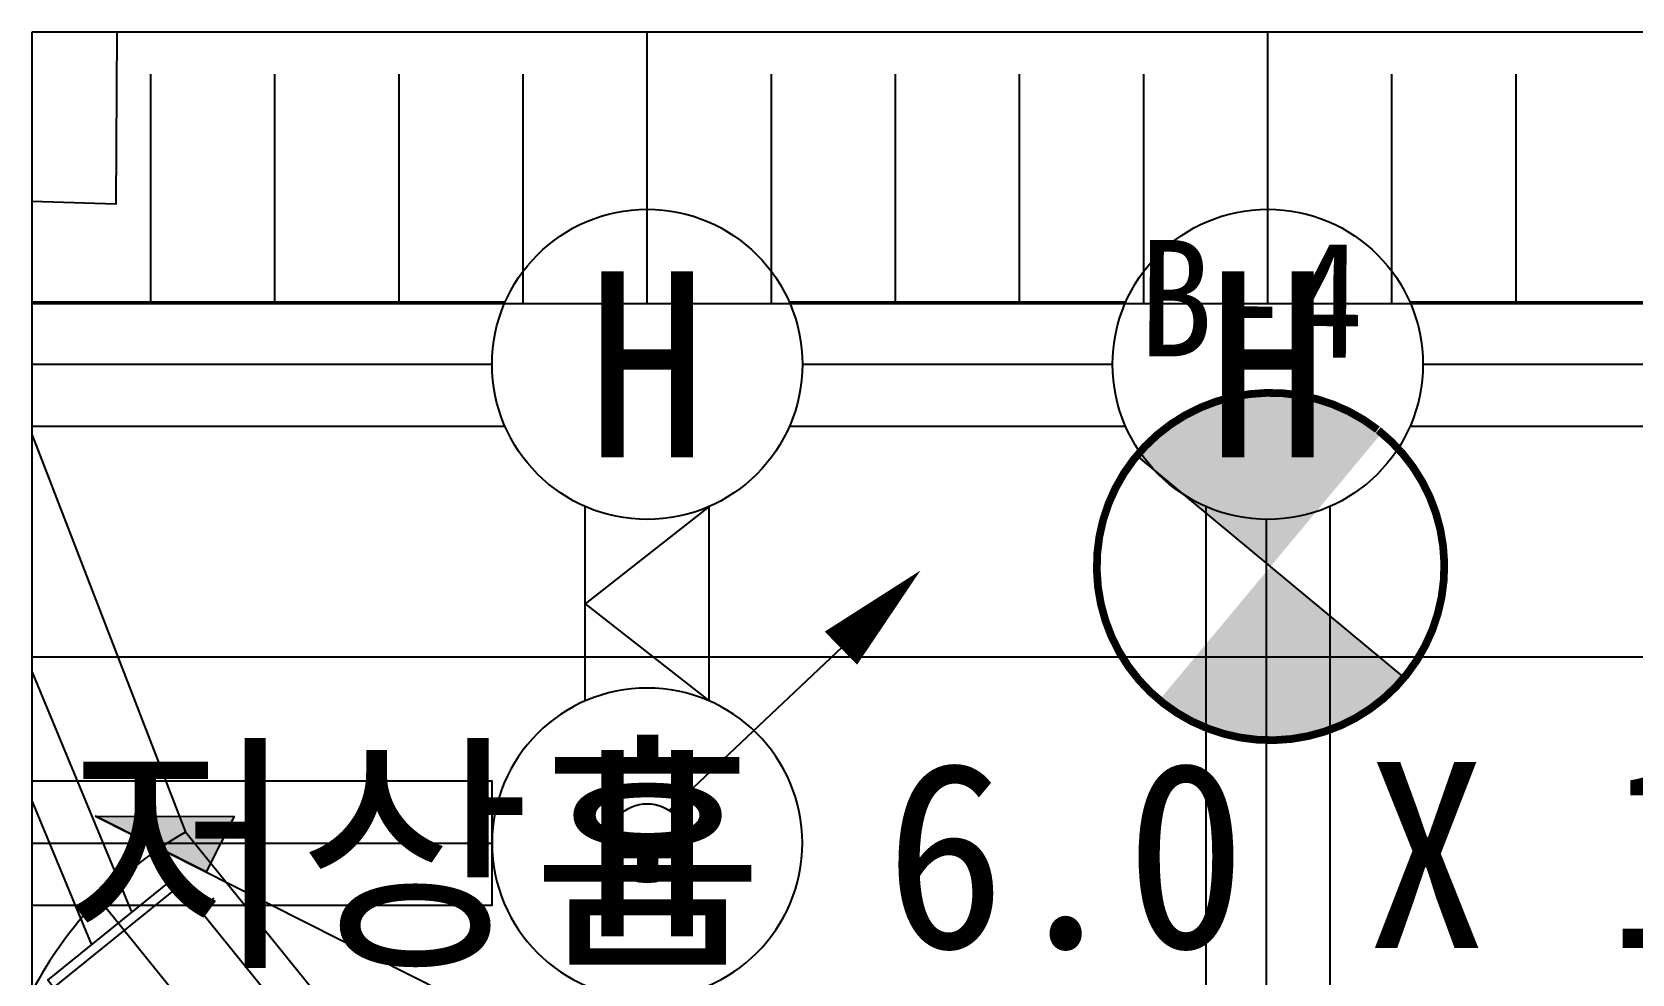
# Model space of a CAD drawing. Extents: x -8229 to 17635, y -14242 to -4883.
# Drawn here: x -8117 to -7258, y -5390 to -4883 of the extents above; entities that cross this region are included whole.
import ezdxf
from ezdxf.enums import TextEntityAlignment as Align

# ---------------------------------------------------------------- set-up
doc = ezdxf.new("R2010")
doc.units = 0
doc.header["$LTSCALE"] = 100
doc.header["$MEASUREMENT"] = 0
doc.linetypes.add('HIDDEN', pattern=[9.524999999999999, 6.35, -3.175])
doc.layers.get('0').update_dxf_attribs({"linetype": 'CONTINUOUS'})
for name, color, linetype in [('TE-SYMB', 4, 'CONTINUOUS'), ('TI-BASE', 253, 'CONTINUOUS'), ('TN-XXXX', 3, 'CONTINUOUS'), ('TT-BASE', 253, 'CONTINUOUS'), ('TT-MANH', 4, 'CONTINUOUS'), ('TZ-CABL', 4, 'CONTINUOUS')]:
    doc.layers.add(name, color=color, linetype=linetype)
doc.styles.get("Standard").update_dxf_attribs({"font": 'GulimChe.ttf'})
doc.linetypes.add('CDC005', pattern='A,0.9,0,[122,KHCLINE.SHX,S=0.006,R=0,X=0,Y=0],-0.2,0,["Y5",Standard,S=0.2,R=0,X=0.15,Y=-0.1],-0.4,-0.2', length=1.7)
doc.linetypes.add('TRACKS', pattern='A,0.15,[130,ltypeshp.shx,S=0.25,R=0,X=0,Y=0],0.15', length=0.3)
doc.linetypes.add('ZIGZAG', pattern='A,0.0001,-0.2,[131,ltypeshp.shx,S=0.2,R=0,X=-0.2,Y=0],-0.4,[131,ltypeshp.shx,S=0.2,R=180,X=0.2,Y=0],-0.2', length=0.8001)

# ---------------------------------------------------------------- blocks, each defined once
blk = doc.blocks.new('kib')
at = {"layer": 'TT-BASE', "ltscale": 10}
h = blk.add_hatch(color=256, dxfattribs=at)
h.paths.add_polyline_path([(199472.7972433442, 239614.4021118991, 0.4142135623730951), (199469.9969239837, 239611.6023662282), (199472.7969564994, 239611.6020793834)])
h.paths.add_polyline_path([(199475.5969890151, 239611.6017925387), (199472.7969564994, 239611.6020793834), (199472.7966696546, 239608.8020468677, 0.4142135623730951)])
blk.add_line((199469.9969239837, 239611.6023662282, 0.09999999999999432), (199475.5969890151, 239611.6017925386, 0.09999999999999432), dxfattribs=at)
at = {"layer": 'TT-BASE', "ltscale": 10, "const_width": 0.1248407643312101, "elevation": 0.09999999999999432}
blk.add_lwpolyline([(199472.884136396, 239608.8034043689, 664.67711061865), (199472.8672926185, 239608.8029304053)], format="xyb", dxfattribs=at)
blk = doc.blocks.new('맨홀')
at = {"layer": 'TT-MANH'}
blk.add_circle((202880.6379543134, 234010.2383977296), 2.5, dxfattribs=at)
at = {"layer": 'TT-MANH', "extrusion": (5.482713943766747e-08, 3.846216366192221e-07, 0.9999999999999245)}
blk.add_text('H', height=3, rotation=1.250644989626448e-09, dxfattribs=at).set_placement((202880.6379543132, 234010.238397708, 0.1011252197832187), align=Align.MIDDLE)
blk = doc.blocks.new('EZUT111')
at = {"color": 0, "linetype": 'ByBlock', "lineweight": -2}
blk.add_line((0.3562687293925819, 0.5254657352876393), (4.117050823361296, 4.084983757094618), dxfattribs=at)
blk.add_lwpolyline([(4.403203680900559, 4.39533528819669, 0, 0.7453262160723467, 0), (3.12134092786664, 3.142977439002265, 0.7453262160723467, 0.7453262160723467, 0)], format="xyseb", dxfattribs=at)
blk.add_circle((0, 0), 0.6348556107483498, dxfattribs=at)

msp = doc.modelspace()

# ---------------------------------------------------------------- hatches: boundary and pattern name
at = {"layer": 'TI-BASE'}
msp.add_hatch(color=256, dxfattribs=at).paths.add_polyline_path([(-8008.711419609594, -5304.970983359468), (-8023.702435300089, -5334.743127383786), (-8083.246723346863, -5304.76109600268)])

# ---------------------------------------------------------------- linework, layer by layer
msp.add_line((-8027.326427626991, -5355.171599394089), (-8019.416572824804, -5348.781076710817), dxfattribs=at)
for points in [[(-8117.335118079427, -5100.097238958646), (-8034.936725359745, -5313.390116137307)], [(-7885.290024101232, -7005.821706638118), (-7850.592754766098, -6863.47411464437), (-7843.021057408754, -6682.009730251477), (-7849.896725127808, -6482.664380209608), (-7851.462291243588, -6293.652971656556), (-7859.778253978919, -6105.16236697408), (-7960.305391834219, -5405.764878172224), (-8034.936725359745, -5313.390116137307)], [(-7906.223087427465, -7005.821706638118), (-7870.828731734757, -6860.614276787586), (-7863.373295369427, -6681.936219995347), (-7870.231429968946, -6483.099205491861), (-7871.796186276464, -6294.1855654151), (-7880.051840576212, -6107.061918912892), (-7979.640318057485, -5414.194972228695), (-8050.756434968076, -5326.17116150292)], [(-8035.712060460224, -5340.201259606023), (-8105.719005566541, -5396.761206888332), (-8108.861224861335, -5392.871932161186), (-8038.854279753155, -5336.311984876898), (-8035.712060460224, -5340.201259606023)]]:
    msp.add_lwpolyline(points, dxfattribs=at)
at = {"layer": 'TI-BASE', "linetype": 'HIDDEN'}
for points in [[(-8063.846478213309, -5355.764492932678), (-8117.335118079427, -5227.112102235369)], [(-8085.193073370945, -5373.883108820621), (-8117.335118079427, -5296.5741530501)]]:
    msp.add_lwpolyline(points, dxfattribs=at)
at = {"layer": 'TI-BASE', "flags": 128}
msp.add_lwpolyline([(-8083.246723346863, -5304.76109600268), (-7539.051337001947, -5579.584714126278), (-7456.531719055711, -6166.238891247514)], dxfattribs=at)
msp.add_lwpolyline([(-8023.702435300089, -5334.743127383786), (-8083.246723346863, -5304.76109600268), (-8008.711419609594, -5304.970983359468)], close=True, dxfattribs=at)
at = {"layer": 'TI-BASE', "linetype": 'CDC005', "flags": 128}
msp.add_lwpolyline([(-8080.574207888552, -5350.261509416305), (-8016.083745516706, -5430.084431420284), (-7918.264501639045, -6110.642288576433), (-7910.122519665732, -6295.189424532553), (-7908.55928972234, -6483.918785737158), (-7901.734202421372, -6681.797664217796), (-7908.970504308687, -6855.223912621179), (-7945.678762924621, -7005.821706638118)], dxfattribs=at)
at = {"layer": 'TI-BASE'}
msp.add_arc((-7931.039136590189, -5495.814053762151), 209.9361854719669, 119.663210019434, 152.5475060794108, dxfattribs=at)
at = {"layer": 'TN-XXXX'}
msp.add_lwpolyline([(-8117.335118079427, -4883.415930448537), (-4712.521445206934, -4883.415930448537), (-4712.521445206934, -7005.821706638118), (-8117.335118079427, -7005.821706638118)], close=True, dxfattribs=at)
at = {"layer": 'TT-BASE'}
for p, q in [((-7786.874789446345, -5029.26052348598), (-7786.874789446345, -4883.415930448537)), ((-7453.541456110062, -5029.26052348598), (-7453.541456110062, -4883.415930448537)), ((-8053.541456108433, -5029.26052348598), (-8053.541456108433, -4906.135523487086)), ((-8053.541456108433, -5029.26052348598), (-8053.541456108433, -4906.135523487086)), ((-7986.874789445879, -5029.260523484991), (-7986.874789445879, -4906.135523486097)), ((-7986.8747894439, -5029.26052348598), (-7986.8747894439, -4906.135523487086)), ((-7920.208122779368, -5029.26052348598), (-7920.208122779368, -4906.135523486097)), ((-7920.208122779368, -5029.26052348598), (-7920.208122779368, -4906.135523487086)), ((-7853.541456112856, -5029.26052348598), (-7853.541456112856, -4906.135523486097)), ((-7853.541456112856, -5029.26052348598), (-7853.541456112856, -4906.135523487086)), ((-7720.208122777971, -5029.260523484991), (-7720.208122777971, -4906.135523485107)), ((-7653.541456113438, -5029.26052348598), (-7653.541456113438, -4906.135523485107)), ((-7586.874789446927, -5029.26052348598), (-7586.874789444948, -4906.135523486097)), ((-7520.208122780416, -5029.26052348598), (-7520.208122780416, -4906.135523486097)), ((-7386.874789447393, -5029.26052348598), (-7386.874789447393, -4906.135523487086)), ((-7320.208122779019, -5029.26052348598), (-7320.208122779019, -4906.135523485107))]:
    msp.add_line(p, q, dxfattribs=at)
at = {"layer": 'TT-BASE', "ltscale": 0.15, "flags": 128}
msp.add_lwpolyline([(-8071.851922128059, -4883.415930448537), (-8072.287178050945, -4975.869218908862), (-8117.335118079427, -4974.531246167659)], dxfattribs=at)
at = {"layer": 'TT-BASE', "flags": 128}
for points in [[(-8117.335118079427, -5029.260523486751), (-4836.900014817002, -5029.260523486912)], [(-8117.335118079427, -5419.26052342615), (-5286.900019076638, -5419.260523487261), (-5286.900019074659, -5219.260523483885), (-8117.335118079427, -5219.26052342716)]]:
    msp.add_lwpolyline(points, dxfattribs=at)
at = {"layer": 'TZ-CABL', "ltscale": 5}
for p, q in [((-7870.233352410819, -5028.669097947462), (-8117.335118079397, -5028.669097947373)), ((-7863.276281900806, -5028.669097947462), (-7870.233352410819, -5028.669097947462)), ((-7703.566687743147, -5028.669097947462), (-7710.52376025157, -5028.669097947462)), ((-7536.896234144675, -5028.669097946531), (-7703.566687743147, -5028.669097947462)), ((-7529.9391623946385, -5028.669097946531), (-7536.896234144675, -5028.669097946531)), ((-7370.229567478293, -5028.669097947462), (-7377.186639229093, -5028.669097947462)), ((-5035.834176320427, -5028.669097948452), (-7370.229567478293, -5028.669097947462)), ((-7870.233352410832, -5095.335764613952), (-8117.335118079421, -5095.335764613863)), ((-7863.276281900806, -5095.335764613952), (-7870.233352410832, -5095.335764613952)), ((-7703.566687742952, -5095.335764613952), (-7710.52376025157, -5095.335764613952)), ((-7536.896234144675, -5095.335764613021), (-7703.566687742952, -5095.335764613952)), ((-7529.939162395026, -5095.335764613021), (-7536.896234144675, -5095.335764613021)), ((-7370.2295674785, -5095.335764613952), (-7377.1866392294805, -5095.335764613952)), ((-5034.458407265028, -5095.335764614942), (-7370.2295674785, -5095.335764613952)), ((-7486.8962341447805, -5138.378692863014), (-7486.8962341447805, -5747.247190811991)), ((-7420.229567478291, -5138.378692863014), (-7420.229567478291, -5747.247190811991))]:
    msp.add_line(p, q, dxfattribs=at)
at = {"layer": 'TZ-CABL', "linetype": 'ZIGZAG', "ltscale": 1.6}
msp.add_line((-7454.358924356275, -5145.331962607772), (-7454.358925256631, -5733.780913777387), dxfattribs=at)
at = {"layer": 'TZ-CABL', "linetype": 'TRACKS', "ltscale": 1.3, "flags": 128}
for points in [[(-7870.233352410825, -5062.002431280707), (-8117.335118079427, -5062.002431280622)], [(-7536.896234144675, -5062.002431279776), (-7703.566685744663, -5062.002431280707)], [(-5035.146291792727, -5062.002431281697), (-7370.229567478396, -5062.002431280707)]]:
    msp.add_lwpolyline(points, dxfattribs=at)
at = {"layer": 'TZ-CABL', "linetype": 'ByBlock', "ltscale": 5}
for points in [[(-7820.2333524071, -5242.884261849948), (-7820.2333524071, -5138.378692862025)], [(-7753.566685740589, -5138.378692859114), (-7820.2333524071, -5190.631477355986), (-7753.566685740589, -5242.884261849948)], [(-7753.566685740589, -5242.884261849948), (-7753.566685740589, -5138.378692859114)]]:
    msp.add_lwpolyline(points, dxfattribs=at)
at = {"layer": 'TZ-CABL', "ltscale": 5}
msp.add_lwpolyline([(-8117.335118079427, -5352.593856768262), (-7870.233352418625, -5352.593856775173), (-7870.233352418625, -5285.92719010773), (-8117.335118079427, -5285.927190100934)], dxfattribs=at)
at = {"layer": 'TZ-CABL', "linetype": 'ZIGZAG', "ltscale": 1.6}
msp.add_lwpolyline([(-8117.335118079427, -5319.260523434363), (-7870.233352422467, -5319.260523440927)], dxfattribs=at)

# ---------------------------------------------------------------- block references
at = {"layer": 'TE-SYMB', "xscale": 33.33333333324443, "yscale": 33.33333333324443, "zscale": 33.33333333324443}
msp.add_blockref('EZUT111', (-7786.900019089444, -5319.260523445817), dxfattribs=at)
at = {"layer": 'TT-BASE', "xscale": 33.33333333324443, "yscale": 33.33333333324443, "zscale": 33.33333333324443, "rotation": 140.2428767181079}
msp.add_blockref('kib', (10212117.17046361, 1882650.062522393), dxfattribs=at)
at = {"layer": 'TT-MANH', "linetype": 'ByBlock', "xscale": 33.33333333324443, "yscale": 33.33333333324443, "zscale": 33.33333333324443}
for p in [(-6770474.831813488, -7805403.282333058), (-6770141.494693223, -7805403.282334795)]:
    msp.add_blockref('맨홀', p, dxfattribs=at)
at = {"layer": 'TT-MANH', "linetype": 'ByBlock', "xscale": -33.33333333324443, "yscale": 33.33333333324443, "zscale": 33.33333333324443, "rotation": 180}
msp.add_blockref('맨홀', (-6770474.831809485, 7795022.019381816), dxfattribs=at)

# ---------------------------------------------------------------- texts
at = {"layer": 'TT-BASE'}
msp.add_text('B-4', height=62.49999999983331, rotation=359.5697208288124, dxfattribs=at).set_placement((-7462.880541599108, -5058.016287708684, 3519.999999990609), align=Align.CENTER)
msp.add_text('저상홈 6.0 X 151.0', height=99.99999999973329, rotation=359.9989004734459, dxfattribs=at).set_placement((-8100.16468611591, -5375.570244643517, 3.333333333324254))

doc.saveas('drawing.dxf')
